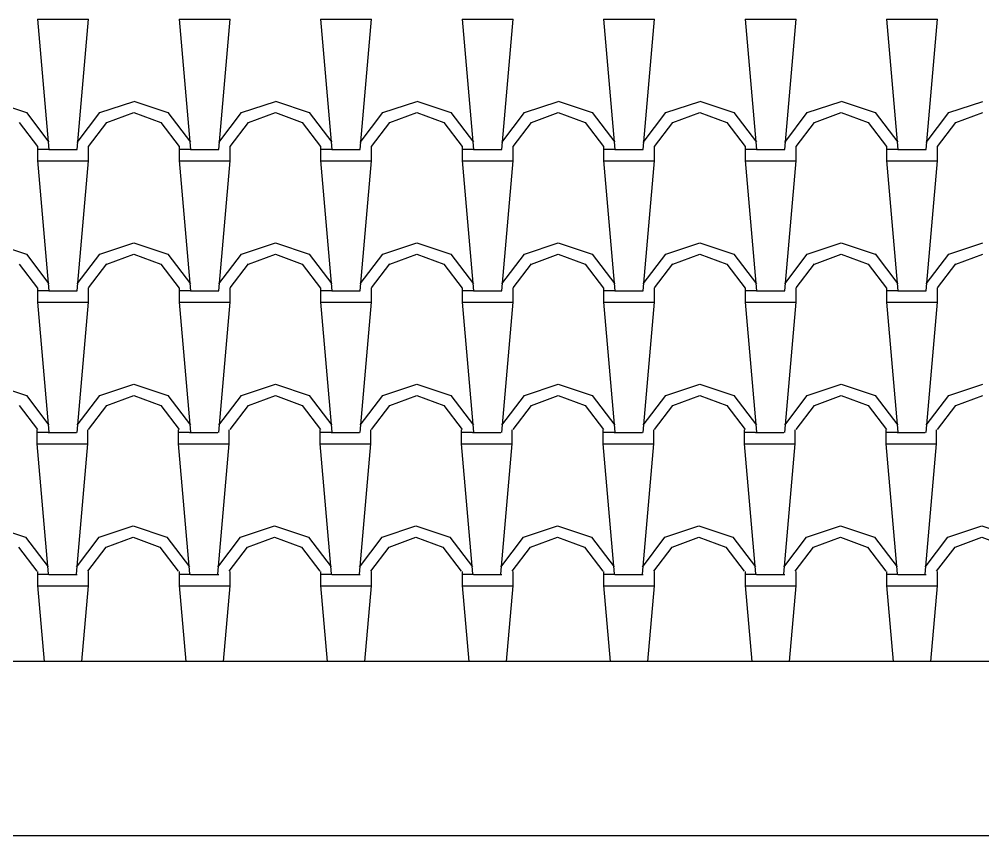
# Model space of a CAD drawing. Extents: x 32549 to 39694, y 7645 to 11950.
# Drawn here: x 38147.2 to 38249.3, y 11092.9 to 11179.5 of the extents above; entities that cross this region are included whole.
import ezdxf

# ---------------------------------------------------------------- set-up
doc = ezdxf.new("R2010")
doc.units = 0
doc.header["$LTSCALE"] = 80
doc.header["$MEASUREMENT"] = 0
doc.layers.add('C3', color=3, linetype='CONTINUOUS')
doc.layers.add('ROOF', color=11, linetype='CONTINUOUS')

msp = doc.modelspace()

# ---------------------------------------------------------------- linework, layer by layer
at = {"layer": 'C3'}
for p, q in [((38561.72, 11111.38), (37966.34, 11111.38)), ((38561.72, 11092.92), (37966.34, 11092.92))]:
    msp.add_line(p, q, dxfattribs=at)
at = {"layer": 'ROOF'}
for p, q in [((38149.14, 11179.5), (38150.34, 11165.7)), ((38149.14, 11179.49), (38150.34, 11179.49)), ((38150.34, 11179.49), (38154.54, 11179.49)), ((38153.34, 11165.69), (38154.54, 11179.49)), ((38164.14, 11179.5), (38165.34, 11165.7)), ((38164.14, 11179.49), (38165.34, 11179.49)), ((38165.34, 11179.49), (38169.54, 11179.49)), ((38168.34, 11165.69), (38169.54, 11179.49)), ((38179.14, 11179.5), (38180.34, 11165.7)), ((38179.14, 11179.49), (38180.34, 11179.49)), ((38180.34, 11179.49), (38184.54, 11179.49)), ((38183.34, 11165.69), (38184.54, 11179.49)), ((38194.14, 11179.5), (38195.34, 11165.7)), ((38194.14, 11179.49), (38195.34, 11179.49)), ((38195.34, 11179.49), (38199.54, 11179.49)), ((38198.34, 11165.69), (38199.54, 11179.49)), ((38209.14, 11179.5), (38210.34, 11165.7)), ((38209.14, 11179.49), (38210.34, 11179.49)), ((38210.34, 11179.49), (38214.54, 11179.49)), ((38213.34, 11165.69), (38214.54, 11179.49)), ((38224.14, 11179.5), (38225.34, 11165.7)), ((38224.14, 11179.49), (38225.34, 11179.49)), ((38225.34, 11179.49), (38229.54, 11179.49)), ((38228.34, 11165.69), (38229.54, 11179.49)), ((38239.14, 11179.5), (38240.34, 11165.7)), ((38239.14, 11179.49), (38240.34, 11179.49)), ((38240.34, 11179.49), (38244.54, 11179.49)), ((38243.34, 11165.69), (38244.54, 11179.49)), ((38144.34, 11170.8), (38147.94, 11169.6)), ((38155.74, 11169.59), (38159.34, 11170.79)), ((38159.34, 11170.8), (38162.94, 11169.6)), ((38170.74, 11169.59), (38174.34, 11170.79)), ((38174.34, 11170.8), (38177.94, 11169.6)), ((38185.74, 11169.59), (38189.34, 11170.79)), ((38189.34, 11170.8), (38192.94, 11169.6)), ((38200.74, 11169.59), (38204.34, 11170.79)), ((38204.34, 11170.8), (38207.94, 11169.6)), ((38215.74, 11169.59), (38219.34, 11170.79)), ((38219.34, 11170.8), (38222.94, 11169.6)), ((38230.74, 11169.59), (38234.34, 11170.79)), ((38234.34, 11170.8), (38237.94, 11169.6)), ((38245.74, 11169.59), (38249.34, 11170.79)), ((38147.94, 11169.6), (38150.34, 11166.45)), ((38153.34, 11166.44), (38155.74, 11169.59)), ((38156.49, 11168.54), (38159.34, 11169.59)), ((38159.34, 11169.59), (38162.19, 11168.54)), ((38162.94, 11169.6), (38165.34, 11166.45)), ((38168.34, 11166.44), (38170.74, 11169.59)), ((38171.49, 11168.54), (38174.34, 11169.59)), ((38174.34, 11169.59), (38177.19, 11168.54)), ((38177.94, 11169.6), (38180.34, 11166.45)), ((38183.34, 11166.44), (38185.74, 11169.59)), ((38186.49, 11168.54), (38189.34, 11169.59)), ((38189.34, 11169.59), (38192.19, 11168.54)), ((38192.94, 11169.6), (38195.34, 11166.45)), ((38198.34, 11166.44), (38200.74, 11169.59)), ((38201.49, 11168.54), (38204.34, 11169.59)), ((38204.34, 11169.59), (38207.19, 11168.54)), ((38207.94, 11169.6), (38210.34, 11166.45)), ((38213.34, 11166.44), (38215.74, 11169.59)), ((38216.49, 11168.54), (38219.34, 11169.59)), ((38219.34, 11169.59), (38222.19, 11168.54)), ((38222.94, 11169.6), (38225.34, 11166.45)), ((38228.34, 11166.44), (38230.74, 11169.59)), ((38231.49, 11168.54), (38234.34, 11169.59)), ((38234.34, 11169.59), (38237.19, 11168.54)), ((38237.94, 11169.6), (38240.34, 11166.45)), ((38243.34, 11166.44), (38245.74, 11169.59)), ((38246.49, 11168.54), (38249.34, 11169.59)), ((38147.19, 11168.54), (38149.14, 11165.99)), ((38154.54, 11166), (38156.49, 11168.55)), ((38162.19, 11168.54), (38164.14, 11165.99)), ((38169.54, 11166), (38171.49, 11168.55)), ((38177.19, 11168.54), (38179.14, 11165.99)), ((38184.54, 11166), (38186.49, 11168.55)), ((38192.19, 11168.54), (38194.14, 11165.99)), ((38199.54, 11166), (38201.49, 11168.55)), ((38207.19, 11168.54), (38209.14, 11165.99)), ((38214.54, 11166), (38216.49, 11168.55)), ((38222.19, 11168.54), (38224.14, 11165.99)), ((38229.54, 11166), (38231.49, 11168.55)), ((38237.19, 11168.54), (38239.14, 11165.99)), ((38244.54, 11166), (38246.49, 11168.55)), ((38149.14, 11165.99), (38149.14, 11164.49)), ((38154.54, 11164.49), (38154.54, 11165.99)), ((38164.14, 11165.99), (38164.14, 11164.49)), ((38169.54, 11164.49), (38169.54, 11165.99)), ((38179.14, 11165.99), (38179.14, 11164.49)), ((38184.54, 11164.49), (38184.54, 11165.99)), ((38194.14, 11165.99), (38194.14, 11164.49)), ((38199.54, 11164.49), (38199.54, 11165.99)), ((38209.14, 11165.99), (38209.14, 11164.49)), ((38214.54, 11164.49), (38214.54, 11165.99)), ((38224.14, 11165.99), (38224.14, 11164.49)), ((38229.54, 11164.49), (38229.54, 11165.99)), ((38239.14, 11165.99), (38239.14, 11164.49)), ((38244.54, 11164.49), (38244.54, 11165.99)), ((38150.34, 11165.69), (38149.14, 11165.69)), ((38150.34, 11165.69), (38153.34, 11165.69)), ((38165.34, 11165.69), (38164.14, 11165.69)), ((38165.34, 11165.69), (38168.34, 11165.69)), ((38180.34, 11165.69), (38179.14, 11165.69)), ((38180.34, 11165.69), (38183.34, 11165.69)), ((38195.34, 11165.69), (38194.14, 11165.69)), ((38195.34, 11165.69), (38198.34, 11165.69)), ((38210.34, 11165.69), (38209.14, 11165.69)), ((38210.34, 11165.69), (38213.34, 11165.69)), ((38225.34, 11165.69), (38224.14, 11165.69)), ((38225.34, 11165.69), (38228.34, 11165.69)), ((38240.34, 11165.69), (38239.14, 11165.69)), ((38240.34, 11165.69), (38243.34, 11165.69)), ((38149.14, 11164.5), (38150.34, 11150.7)), ((38149.14, 11164.49), (38150.34, 11164.49)), ((38150.34, 11164.49), (38154.54, 11164.49)), ((38153.34, 11150.69), (38154.54, 11164.49)), ((38164.14, 11164.5), (38165.34, 11150.7)), ((38164.14, 11164.49), (38165.34, 11164.49)), ((38165.34, 11164.49), (38169.54, 11164.49)), ((38168.34, 11150.69), (38169.54, 11164.49)), ((38179.14, 11164.5), (38180.34, 11150.7)), ((38179.14, 11164.49), (38180.34, 11164.49)), ((38180.34, 11164.49), (38184.54, 11164.49)), ((38183.34, 11150.69), (38184.54, 11164.49)), ((38194.14, 11164.5), (38195.34, 11150.7)), ((38194.14, 11164.49), (38195.34, 11164.49)), ((38195.34, 11164.49), (38199.54, 11164.49)), ((38198.34, 11150.69), (38199.54, 11164.49)), ((38209.14, 11164.5), (38210.34, 11150.7)), ((38209.14, 11164.49), (38210.34, 11164.49)), ((38210.34, 11164.49), (38214.54, 11164.49)), ((38213.34, 11150.69), (38214.54, 11164.49)), ((38224.14, 11164.5), (38225.34, 11150.7)), ((38224.14, 11164.49), (38225.34, 11164.49)), ((38225.34, 11164.49), (38229.54, 11164.49)), ((38228.34, 11150.69), (38229.54, 11164.49)), ((38239.14, 11164.5), (38240.34, 11150.7)), ((38239.14, 11164.49), (38240.34, 11164.49)), ((38240.34, 11164.49), (38244.54, 11164.49)), ((38243.34, 11150.69), (38244.54, 11164.49)), ((38144.34, 11155.8), (38147.94, 11154.6)), ((38155.74, 11154.59), (38159.34, 11155.79)), ((38159.34, 11155.8), (38162.94, 11154.6)), ((38170.74, 11154.59), (38174.34, 11155.79)), ((38174.34, 11155.8), (38177.94, 11154.6)), ((38185.74, 11154.59), (38189.34, 11155.79)), ((38189.34, 11155.8), (38192.94, 11154.6)), ((38200.74, 11154.59), (38204.34, 11155.79)), ((38204.34, 11155.8), (38207.94, 11154.6)), ((38215.74, 11154.59), (38219.34, 11155.79)), ((38219.34, 11155.8), (38222.94, 11154.6)), ((38230.74, 11154.59), (38234.34, 11155.79)), ((38234.34, 11155.8), (38237.94, 11154.6)), ((38245.74, 11154.59), (38249.34, 11155.79)), ((38147.94, 11154.6), (38150.34, 11151.45)), ((38153.34, 11151.44), (38155.74, 11154.59)), ((38156.49, 11153.54), (38159.34, 11154.59)), ((38159.34, 11154.59), (38162.19, 11153.54)), ((38162.94, 11154.6), (38165.34, 11151.45)), ((38168.34, 11151.44), (38170.74, 11154.59)), ((38171.49, 11153.54), (38174.34, 11154.59)), ((38174.34, 11154.59), (38177.19, 11153.54)), ((38177.94, 11154.6), (38180.34, 11151.45)), ((38183.34, 11151.44), (38185.74, 11154.59)), ((38186.49, 11153.54), (38189.34, 11154.59)), ((38189.34, 11154.59), (38192.19, 11153.54)), ((38192.94, 11154.6), (38195.34, 11151.45)), ((38198.34, 11151.44), (38200.74, 11154.59)), ((38201.49, 11153.54), (38204.34, 11154.59)), ((38204.34, 11154.59), (38207.19, 11153.54)), ((38207.94, 11154.6), (38210.34, 11151.45)), ((38213.34, 11151.44), (38215.74, 11154.59)), ((38216.49, 11153.54), (38219.34, 11154.59)), ((38219.34, 11154.59), (38222.19, 11153.54)), ((38222.94, 11154.6), (38225.34, 11151.45)), ((38228.34, 11151.44), (38230.74, 11154.59)), ((38231.49, 11153.54), (38234.34, 11154.59)), ((38234.34, 11154.59), (38237.19, 11153.54)), ((38237.94, 11154.61), (38240.34, 11151.45)), ((38243.34, 11151.44), (38245.74, 11154.59)), ((38246.49, 11153.54), (38249.34, 11154.59)), ((38147.19, 11153.54), (38149.14, 11150.99)), ((38154.54, 11151), (38156.49, 11153.55)), ((38162.19, 11153.54), (38164.14, 11150.99)), ((38169.54, 11151), (38171.49, 11153.55)), ((38177.19, 11153.54), (38179.14, 11150.99)), ((38184.54, 11151), (38186.49, 11153.55)), ((38192.19, 11153.54), (38194.14, 11150.99)), ((38199.54, 11151), (38201.49, 11153.55)), ((38207.19, 11153.54), (38209.14, 11150.99)), ((38214.54, 11151), (38216.49, 11153.55)), ((38222.19, 11153.54), (38224.14, 11150.99)), ((38229.54, 11151), (38231.49, 11153.55)), ((38237.19, 11153.54), (38239.14, 11150.99)), ((38244.54, 11151), (38246.49, 11153.55)), ((38149.14, 11150.99), (38149.14, 11149.49)), ((38150.34, 11150.69), (38149.14, 11150.69)), ((38150.34, 11150.69), (38153.34, 11150.69)), ((38154.54, 11149.49), (38154.54, 11150.99)), ((38164.14, 11150.99), (38164.14, 11149.49)), ((38165.34, 11150.69), (38164.14, 11150.69)), ((38165.34, 11150.69), (38168.34, 11150.69)), ((38169.54, 11149.49), (38169.54, 11150.99)), ((38179.14, 11150.99), (38179.14, 11149.49)), ((38180.34, 11150.69), (38179.14, 11150.69)), ((38180.34, 11150.69), (38183.34, 11150.69)), ((38184.54, 11149.49), (38184.54, 11150.99)), ((38194.14, 11150.99), (38194.14, 11149.49)), ((38195.34, 11150.69), (38194.14, 11150.69)), ((38195.34, 11150.69), (38198.34, 11150.69)), ((38199.54, 11149.49), (38199.54, 11150.99)), ((38209.14, 11150.99), (38209.14, 11149.49)), ((38210.34, 11150.69), (38209.14, 11150.69)), ((38210.34, 11150.69), (38213.34, 11150.69)), ((38214.54, 11149.49), (38214.54, 11150.99)), ((38224.14, 11150.99), (38224.14, 11149.49)), ((38225.34, 11150.69), (38224.14, 11150.69)), ((38225.34, 11150.69), (38228.34, 11150.69)), ((38229.54, 11149.49), (38229.54, 11150.99)), ((38239.14, 11150.99), (38239.14, 11149.49)), ((38240.34, 11150.69), (38239.14, 11150.69)), ((38240.34, 11150.69), (38243.34, 11150.69)), ((38244.54, 11149.49), (38244.54, 11150.99)), ((38149.14, 11149.5), (38150.34, 11135.7)), ((38149.14, 11149.49), (38150.34, 11149.49)), ((38150.34, 11149.49), (38154.54, 11149.49)), ((38153.34, 11135.69), (38154.54, 11149.49)), ((38164.14, 11149.5), (38165.34, 11135.7)), ((38164.14, 11149.49), (38165.34, 11149.49)), ((38165.34, 11149.49), (38169.54, 11149.49)), ((38168.34, 11135.69), (38169.54, 11149.49)), ((38179.14, 11149.5), (38180.34, 11135.7)), ((38179.14, 11149.49), (38180.34, 11149.49)), ((38180.34, 11149.49), (38184.54, 11149.49)), ((38183.34, 11135.69), (38184.54, 11149.49)), ((38194.14, 11149.5), (38195.34, 11135.7)), ((38194.14, 11149.49), (38195.34, 11149.49)), ((38195.34, 11149.49), (38199.54, 11149.49)), ((38198.34, 11135.69), (38199.54, 11149.49)), ((38209.14, 11149.5), (38210.34, 11135.7)), ((38209.14, 11149.49), (38210.34, 11149.49)), ((38210.34, 11149.49), (38214.54, 11149.49)), ((38213.34, 11135.69), (38214.54, 11149.49)), ((38224.14, 11149.5), (38225.34, 11135.7)), ((38224.14, 11149.49), (38225.34, 11149.49)), ((38225.34, 11149.49), (38229.54, 11149.49)), ((38228.34, 11135.69), (38229.54, 11149.49)), ((38239.14, 11149.5), (38240.34, 11135.7)), ((38239.14, 11149.49), (38240.34, 11149.49)), ((38240.34, 11149.49), (38244.54, 11149.49)), ((38243.34, 11135.69), (38244.54, 11149.49)), ((38144.34, 11140.8), (38147.94, 11139.6)), ((38155.74, 11139.59), (38159.34, 11140.79)), ((38159.34, 11140.8), (38162.94, 11139.6)), ((38170.74, 11139.59), (38174.34, 11140.79)), ((38174.34, 11140.8), (38177.94, 11139.6)), ((38185.74, 11139.59), (38189.34, 11140.79)), ((38189.34, 11140.8), (38192.94, 11139.6)), ((38200.74, 11139.59), (38204.34, 11140.79)), ((38204.34, 11140.8), (38207.94, 11139.6)), ((38215.74, 11139.59), (38219.34, 11140.79)), ((38219.34, 11140.8), (38222.94, 11139.6)), ((38230.74, 11139.59), (38234.34, 11140.79)), ((38234.34, 11140.8), (38237.94, 11139.6)), ((38245.74, 11139.59), (38249.34, 11140.79)), ((38147.94, 11139.6), (38150.34, 11136.45)), ((38153.34, 11136.44), (38155.74, 11139.59)), ((38156.49, 11138.54), (38159.34, 11139.59)), ((38159.34, 11139.59), (38162.19, 11138.54)), ((38162.94, 11139.6), (38165.34, 11136.45)), ((38168.34, 11136.44), (38170.74, 11139.59)), ((38171.49, 11138.54), (38174.34, 11139.59)), ((38174.34, 11139.59), (38177.19, 11138.54)), ((38177.94, 11139.6), (38180.34, 11136.45)), ((38183.34, 11136.44), (38185.74, 11139.59)), ((38186.49, 11138.54), (38189.34, 11139.59)), ((38189.34, 11139.59), (38192.19, 11138.54)), ((38192.94, 11139.6), (38195.34, 11136.45)), ((38198.34, 11136.44), (38200.74, 11139.59)), ((38201.49, 11138.54), (38204.34, 11139.59)), ((38204.34, 11139.59), (38207.19, 11138.54)), ((38207.94, 11139.6), (38210.34, 11136.45)), ((38213.34, 11136.44), (38215.74, 11139.59)), ((38216.49, 11138.54), (38219.34, 11139.59)), ((38219.34, 11139.59), (38222.19, 11138.54)), ((38222.94, 11139.6), (38225.34, 11136.45)), ((38228.34, 11136.44), (38230.74, 11139.59)), ((38231.49, 11138.54), (38234.34, 11139.59)), ((38234.34, 11139.59), (38237.19, 11138.54)), ((38237.94, 11139.6), (38240.34, 11136.45)), ((38243.34, 11136.44), (38245.74, 11139.59)), ((38246.49, 11138.54), (38249.34, 11139.59)), ((38147.19, 11138.54), (38149.14, 11135.99)), ((38154.54, 11136), (38156.49, 11138.55)), ((38162.19, 11138.54), (38164.14, 11135.99)), ((38169.54, 11136), (38171.49, 11138.55)), ((38177.19, 11138.54), (38179.14, 11135.99)), ((38184.54, 11136), (38186.49, 11138.55)), ((38192.19, 11138.54), (38194.14, 11135.99)), ((38199.54, 11136), (38201.49, 11138.55)), ((38207.19, 11138.54), (38209.14, 11135.99)), ((38214.54, 11136), (38216.49, 11138.55)), ((38222.19, 11138.54), (38224.14, 11135.99)), ((38229.54, 11136), (38231.49, 11138.55)), ((38237.19, 11138.54), (38239.14, 11135.99)), ((38244.54, 11136), (38246.49, 11138.55)), ((38149.05, 11135.97), (38149.05, 11134.47)), ((38150.25, 11135.67), (38149.05, 11135.67)), ((38150.25, 11135.67), (38153.25, 11135.67)), ((38154.45, 11134.47), (38154.45, 11135.97)), ((38164.05, 11135.97), (38164.05, 11134.47)), ((38165.25, 11135.67), (38164.05, 11135.67)), ((38165.25, 11135.67), (38168.25, 11135.67)), ((38169.45, 11134.47), (38169.45, 11135.97)), ((38179.05, 11135.97), (38179.05, 11134.47)), ((38180.25, 11135.67), (38179.05, 11135.67)), ((38180.25, 11135.67), (38183.25, 11135.67)), ((38184.45, 11134.47), (38184.45, 11135.97)), ((38194.05, 11135.97), (38194.05, 11134.47)), ((38195.25, 11135.67), (38194.05, 11135.67)), ((38195.25, 11135.67), (38198.25, 11135.67)), ((38199.45, 11134.47), (38199.45, 11135.97)), ((38209.05, 11135.97), (38209.05, 11134.47)), ((38210.25, 11135.67), (38209.05, 11135.67)), ((38210.25, 11135.67), (38213.25, 11135.67)), ((38214.45, 11134.47), (38214.45, 11135.97)), ((38224.05, 11135.97), (38224.05, 11134.47)), ((38225.25, 11135.67), (38224.05, 11135.67)), ((38225.25, 11135.67), (38228.25, 11135.67)), ((38229.45, 11134.47), (38229.45, 11135.97)), ((38239.05, 11135.97), (38239.05, 11134.47)), ((38240.25, 11135.67), (38239.05, 11135.67)), ((38240.25, 11135.67), (38243.25, 11135.67)), ((38244.45, 11134.47), (38244.45, 11135.97)), ((38149.05, 11134.47), (38150.25, 11134.47)), ((38149.05, 11134.47), (38150.25, 11120.67)), ((38150.25, 11134.47), (38154.45, 11134.47)), ((38153.25, 11120.66), (38154.45, 11134.46)), ((38164.05, 11134.47), (38165.25, 11134.47)), ((38164.05, 11134.47), (38165.25, 11120.67)), ((38165.25, 11134.47), (38169.45, 11134.47)), ((38168.25, 11120.66), (38169.45, 11134.46)), ((38179.05, 11134.47), (38180.25, 11134.47)), ((38179.05, 11134.47), (38180.25, 11120.67)), ((38180.25, 11134.47), (38184.45, 11134.47)), ((38183.25, 11120.66), (38184.45, 11134.46)), ((38194.05, 11134.47), (38195.25, 11134.47)), ((38194.05, 11134.47), (38195.25, 11120.67)), ((38195.25, 11134.47), (38199.45, 11134.47)), ((38198.25, 11120.66), (38199.45, 11134.46)), ((38209.05, 11134.47), (38210.25, 11134.47)), ((38209.05, 11134.47), (38210.25, 11120.67)), ((38210.25, 11134.47), (38214.45, 11134.47)), ((38213.25, 11120.66), (38214.45, 11134.46)), ((38224.05, 11134.47), (38225.25, 11134.47)), ((38224.05, 11134.47), (38225.25, 11120.67)), ((38225.25, 11134.47), (38229.45, 11134.47)), ((38228.25, 11120.66), (38229.45, 11134.46)), ((38239.05, 11134.47), (38240.25, 11134.47)), ((38239.05, 11134.47), (38240.25, 11120.67)), ((38240.25, 11134.47), (38244.45, 11134.47)), ((38243.25, 11120.66), (38244.45, 11134.46)), ((38144.25, 11125.77), (38147.85, 11124.57)), ((38155.65, 11124.56), (38159.25, 11125.76)), ((38159.25, 11125.77), (38162.85, 11124.57)), ((38170.65, 11124.56), (38174.25, 11125.76)), ((38174.25, 11125.77), (38177.85, 11124.57)), ((38185.65, 11124.56), (38189.25, 11125.76)), ((38189.25, 11125.77), (38192.85, 11124.57)), ((38200.65, 11124.56), (38204.25, 11125.76)), ((38204.25, 11125.77), (38207.85, 11124.57)), ((38215.65, 11124.56), (38219.25, 11125.76)), ((38219.25, 11125.77), (38222.85, 11124.57)), ((38230.65, 11124.56), (38234.25, 11125.76)), ((38234.25, 11125.77), (38237.85, 11124.57)), ((38245.65, 11124.56), (38249.25, 11125.76)), ((38249.25, 11125.76), (38252.85, 11124.56)), ((38147.85, 11124.57), (38150.25, 11121.42)), ((38153.25, 11121.41), (38155.65, 11124.56)), ((38156.4, 11123.51), (38159.25, 11124.56)), ((38159.25, 11124.56), (38162.1, 11123.51)), ((38162.85, 11124.57), (38165.25, 11121.42)), ((38168.25, 11121.41), (38170.65, 11124.56)), ((38171.4, 11123.51), (38174.25, 11124.56)), ((38174.25, 11124.56), (38177.1, 11123.51)), ((38177.85, 11124.58), (38180.25, 11121.43)), ((38183.25, 11121.41), (38185.65, 11124.56)), ((38186.4, 11123.51), (38189.25, 11124.56)), ((38189.25, 11124.56), (38192.1, 11123.51)), ((38192.85, 11124.58), (38195.25, 11121.43)), ((38198.25, 11121.41), (38200.65, 11124.56)), ((38201.4, 11123.51), (38204.25, 11124.56)), ((38204.25, 11124.56), (38207.1, 11123.51)), ((38207.85, 11124.58), (38210.25, 11121.43)), ((38213.25, 11121.41), (38215.65, 11124.56)), ((38216.4, 11123.51), (38219.25, 11124.56)), ((38219.25, 11124.56), (38222.1, 11123.51)), ((38222.85, 11124.58), (38225.25, 11121.43)), ((38228.25, 11121.41), (38230.65, 11124.56)), ((38231.4, 11123.51), (38234.25, 11124.56)), ((38234.25, 11124.56), (38237.1, 11123.51)), ((38237.85, 11124.58), (38240.25, 11121.43)), ((38243.25, 11121.41), (38245.65, 11124.56)), ((38246.4, 11123.51), (38249.25, 11124.56)), ((38249.25, 11124.56), (38252.1, 11123.51)), ((38147.1, 11123.51), (38149.05, 11120.96)), ((38154.45, 11120.97), (38156.4, 11123.52)), ((38162.1, 11123.51), (38164.05, 11120.96)), ((38169.45, 11120.97), (38171.4, 11123.52)), ((38177.1, 11123.51), (38179.05, 11120.96)), ((38184.45, 11120.97), (38186.4, 11123.52)), ((38192.1, 11123.51), (38194.05, 11120.96)), ((38199.45, 11120.97), (38201.4, 11123.52)), ((38207.1, 11123.51), (38209.05, 11120.96)), ((38214.45, 11120.97), (38216.4, 11123.52)), ((38222.1, 11123.51), (38224.05, 11120.96)), ((38229.45, 11120.97), (38231.4, 11123.52)), ((38237.11, 11123.51), (38239.06, 11120.96)), ((38244.45, 11120.97), (38246.4, 11123.52)), ((38149.14, 11120.93), (38149.14, 11119.43)), ((38154.54, 11119.43), (38154.54, 11120.93)), ((38164.14, 11120.93), (38164.14, 11119.43)), ((38169.54, 11119.43), (38169.54, 11120.93)), ((38179.14, 11120.93), (38179.14, 11119.43)), ((38184.54, 11119.43), (38184.54, 11120.93)), ((38194.14, 11120.93), (38194.14, 11119.43)), ((38199.54, 11119.43), (38199.54, 11120.93)), ((38209.14, 11120.93), (38209.14, 11119.43)), ((38214.54, 11119.43), (38214.54, 11120.93)), ((38224.14, 11120.93), (38224.14, 11119.43)), ((38229.54, 11119.43), (38229.54, 11120.93)), ((38239.14, 11120.93), (38239.14, 11119.43)), ((38244.54, 11119.43), (38244.54, 11120.93)), ((38150.34, 11120.63), (38149.14, 11120.63)), ((38150.34, 11120.63), (38153.34, 11120.63)), ((38165.34, 11120.63), (38164.14, 11120.63)), ((38165.34, 11120.63), (38168.34, 11120.63)), ((38180.34, 11120.63), (38179.14, 11120.63)), ((38180.34, 11120.63), (38183.34, 11120.63)), ((38195.34, 11120.63), (38194.14, 11120.63)), ((38195.34, 11120.63), (38198.34, 11120.63)), ((38210.34, 11120.63), (38209.14, 11120.63)), ((38210.34, 11120.63), (38213.34, 11120.63)), ((38225.34, 11120.63), (38224.14, 11120.63)), ((38225.34, 11120.63), (38228.34, 11120.63)), ((38240.34, 11120.63), (38239.14, 11120.63)), ((38240.34, 11120.63), (38243.34, 11120.63)), ((38149.14, 11119.44), (38149.84, 11111.38)), ((38149.14, 11119.43), (38150.34, 11119.43)), ((38150.34, 11119.43), (38154.54, 11119.43)), ((38153.84, 11111.38), (38154.54, 11119.43)), ((38164.14, 11119.44), (38164.84, 11111.38)), ((38164.14, 11119.43), (38165.34, 11119.43)), ((38165.34, 11119.43), (38169.54, 11119.43)), ((38168.84, 11111.38), (38169.54, 11119.43)), ((38179.14, 11119.44), (38179.84, 11111.38)), ((38179.14, 11119.43), (38180.34, 11119.43)), ((38180.34, 11119.43), (38184.54, 11119.43)), ((38183.84, 11111.38), (38184.54, 11119.43)), ((38194.14, 11119.44), (38194.84, 11111.38)), ((38194.14, 11119.43), (38195.34, 11119.43)), ((38195.34, 11119.43), (38199.54, 11119.43)), ((38198.84, 11111.38), (38199.54, 11119.43)), ((38209.14, 11119.44), (38209.84, 11111.38)), ((38209.14, 11119.43), (38210.34, 11119.43)), ((38210.34, 11119.43), (38214.54, 11119.43)), ((38213.84, 11111.38), (38214.54, 11119.43)), ((38224.14, 11119.44), (38224.84, 11111.38)), ((38224.14, 11119.43), (38225.34, 11119.43)), ((38225.34, 11119.43), (38229.54, 11119.43)), ((38228.84, 11111.38), (38229.54, 11119.43)), ((38239.14, 11119.44), (38239.84, 11111.38)), ((38239.14, 11119.43), (38240.34, 11119.43)), ((38240.34, 11119.43), (38244.54, 11119.43)), ((38243.84, 11111.38), (38244.54, 11119.43))]:
    msp.add_line(p, q, dxfattribs=at)

doc.saveas('drawing.dxf')
